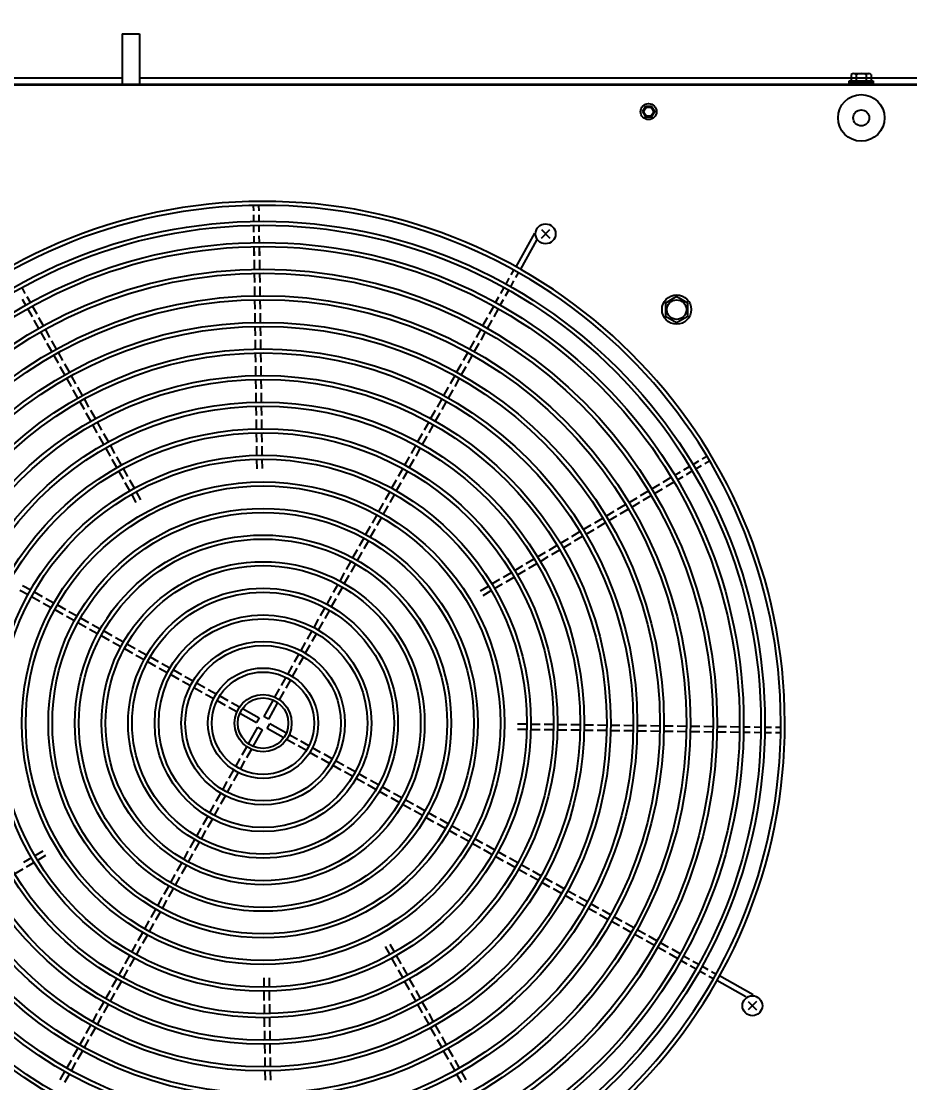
# Model space of a CAD drawing. Header units: millimetres. Extents: x 0 to 31017, y 0 to 21335.
# Drawn here: x 7814.5 to 7881.3, y 6537.7 to 6617.6 of the extents above; entities that cross this region are included whole.
import ezdxf
from ezdxf import colors
from ezdxf.entities.mleader import LeaderData, LeaderLine
from ezdxf.enums import TextEntityAlignment as Align
from ezdxf.math import Vec2, Vec3

# ---------------------------------------------------------------- set-up
doc = ezdxf.new("R2010")
doc.units = ezdxf.units.MM
doc.styles.get("Standard").update_dxf_attribs({"font": 'arial.ttf'})

# ---------------------------------------------------------------- blocks, each defined once
blk = doc.blocks.new('機組圖灰底')
at = {"color": 8}
for p, q in [((82309.841, -33323.924), (82309.841, -33327.744)), ((82309.841, -33323.924), (82311.141, -33323.924)), ((82311.141, -33323.924), (82311.141, -33327.744)), ((82309.841, -33327.244), (82278.691, -33327.244)), ((82419.741, -33327.244), (82311.141, -33327.244)), ((82364.691, -33326.974), (82364.691, -33327.454)), ((82364.878, -33326.904), (82366.003, -33326.904)), ((82365.066, -33326.974), (82365.066, -33327.454)), ((82365.816, -33326.974), (82365.816, -33327.454)), ((82366.191, -33326.974), (82366.191, -33327.454)), ((82455.441, -33327.774), (82275.441, -33327.774)), ((82455.321, -33327.774), (82275.561, -33327.774)), ((82452.061, -33327.744), (82278.841, -33327.744)), ((82364.541, -33327.774), (82364.541, -33327.454)), ((82364.541, -33327.454), (82366.341, -33327.454)), ((82366.341, -33327.614), (82364.541, -33327.614)), ((82366.341, -33327.774), (82364.541, -33327.774)), ((82365.281, -33327.614), (82365.441, -33327.454)), ((82365.441, -33327.614), (82365.601, -33327.454)), ((82366.341, -33327.454), (82366.341, -33327.774)), ((82320.136, -33337.226), (82320.13, -33336.826)), ((82319.736, -33337.231), (82319.73, -33336.831)), ((82319.746, -33338.031), (82319.74, -33337.531)), ((82320.146, -33338.026), (82320.14, -33337.526)), ((82319.757, -33338.831), (82319.75, -33338.331)), ((82320.157, -33338.826), (82320.15, -33338.326)), ((82319.767, -33339.631), (82319.761, -33339.131)), ((82320.167, -33339.626), (82320.16, -33339.126)), ((82340.861, -33338.916), (82339.449, -33341.435)), ((82341.374, -33338.647), (82342.011, -33339.284)), ((82341.374, -33339.284), (82342.011, -33338.647)), ((82319.78, -33340.631), (82319.771, -33339.931)), ((82319.786, -33340.631), (82319.777, -33339.931)), ((82320.18, -33340.625), (82320.171, -33339.926)), ((82320.186, -33340.625), (82320.177, -33339.925)), ((82341.017, -33339.454), (82339.798, -33341.63)), ((82319.799, -33341.631), (82319.79, -33340.931)), ((82320.199, -33341.625), (82320.19, -33340.925)), ((82319.812, -33342.63), (82319.803, -33341.931)), ((82320.212, -33342.625), (82320.203, -33341.925)), ((82338.718, -33342.744), (82338.962, -33342.308)), ((82339.109, -33342.046), (82339.304, -33341.697)), ((82339.458, -33342.242), (82339.653, -33341.893)), ((82302.556, -33343.441), (82302.312, -33343.005)), ((82319.825, -33343.63), (82319.816, -33342.93)), ((82320.225, -33343.625), (82320.216, -33342.925)), ((82338.327, -33343.442), (82338.571, -33343.006)), ((82338.676, -33343.638), (82338.92, -33343.201)), ((82339.067, -33342.94), (82339.311, -33342.503)), ((82302.598, -33344.335), (82302.354, -33343.898)), ((82302.947, -33344.139), (82302.703, -33343.703)), ((82319.838, -33344.63), (82319.829, -33343.93)), ((82320.238, -33344.625), (82320.228, -33343.925)), ((82337.936, -33344.14), (82338.18, -33343.704)), ((82338.285, -33344.335), (82338.529, -33343.899)), ((82303.087, -33345.207), (82302.745, -33344.596)), ((82303.436, -33345.012), (82303.094, -33344.401)), ((82337.788, -33344.401), (82337.445, -33345.012)), ((82338.137, -33344.596), (82337.794, -33345.207)), ((82303.576, -33346.08), (82303.233, -33345.469)), ((82303.925, -33345.884), (82303.582, -33345.273)), ((82319.851, -33345.63), (82319.841, -33344.93)), ((82320.25, -33345.625), (82320.241, -33344.925)), ((82337.299, -33345.273), (82336.957, -33345.884)), ((82337.648, -33345.469), (82337.306, -33346.08)), ((82304.064, -33346.952), (82303.722, -33346.341)), ((82304.413, -33346.756), (82304.071, -33346.146)), ((82319.863, -33346.63), (82319.854, -33345.93)), ((82320.263, -33346.625), (82320.254, -33345.925)), ((82336.81, -33346.146), (82336.468, -33346.756)), ((82337.159, -33346.341), (82336.817, -33346.952)), ((82304.902, -33347.629), (82304.56, -33347.018)), ((82319.876, -33347.63), (82319.867, -33346.93)), ((82320.276, -33347.625), (82320.267, -33346.925)), ((82336.321, -33347.018), (82335.979, -33347.629)), ((82304.553, -33347.824), (82304.211, -33347.214)), ((82305.391, -33348.501), (82305.049, -33347.891)), ((82319.889, -33348.63), (82319.88, -33347.93)), ((82320.289, -33348.625), (82320.28, -33347.925)), ((82335.833, -33347.891), (82335.49, -33348.501)), ((82336.67, -33347.214), (82336.328, -33347.824)), ((82305.042, -33348.697), (82304.7, -33348.086)), ((82305.88, -33349.374), (82305.537, -33348.763)), ((82335.344, -33348.763), (82335.002, -33349.374)), ((82336.182, -33348.086), (82335.839, -33348.697)), ((82305.531, -33349.569), (82305.188, -33348.959)), ((82319.902, -33349.63), (82319.893, -33348.93)), ((82320.302, -33349.625), (82320.293, -33348.925)), ((82335.693, -33348.959), (82335.351, -33349.569)), ((82306.019, -33350.442), (82305.677, -33349.831)), ((82306.368, -33350.246), (82306.026, -33349.636)), ((82319.915, -33350.63), (82319.906, -33349.93)), ((82320.315, -33350.625), (82320.306, -33349.925)), ((82334.855, -33349.636), (82334.513, -33350.246)), ((82335.204, -33349.831), (82334.862, -33350.442)), ((82306.508, -33351.314), (82306.166, -33350.703)), ((82306.857, -33351.119), (82306.515, -33350.508)), ((82319.928, -33351.63), (82319.919, -33350.93)), ((82320.328, -33351.625), (82320.319, -33350.925)), ((82334.366, -33350.508), (82334.024, -33351.119)), ((82334.715, -33350.703), (82334.373, -33351.314)), ((82306.997, -33352.187), (82306.655, -33351.576)), ((82307.346, -33351.991), (82307.004, -33351.38)), ((82319.941, -33352.63), (82319.932, -33351.93)), ((82320.341, -33352.625), (82320.332, -33351.925)), ((82333.878, -33351.38), (82333.535, -33351.991)), ((82334.226, -33351.576), (82333.884, -33352.187)), ((82307.486, -33353.059), (82307.144, -33352.448)), ((82307.835, -33352.864), (82307.492, -33352.253)), ((82333.389, -33352.253), (82333.047, -33352.864)), ((82333.738, -33352.448), (82333.396, -33353.059)), ((82307.974, -33353.932), (82307.632, -33353.321)), ((82308.323, -33353.736), (82307.981, -33353.125)), ((82319.954, -33353.63), (82319.945, -33352.93)), ((82320.354, -33353.625), (82320.345, -33352.925)), ((82332.9, -33353.125), (82332.558, -33353.736)), ((82333.249, -33353.321), (82332.907, -33353.932)), ((82308.463, -33354.804), (82308.121, -33354.193)), ((82308.812, -33354.608), (82308.47, -33353.998)), ((82319.967, -33354.63), (82319.958, -33353.93)), ((82320.367, -33354.625), (82320.358, -33353.925)), ((82332.411, -33353.998), (82332.069, -33354.608)), ((82332.76, -33354.193), (82332.418, -33354.804)), ((82308.952, -33355.676), (82308.61, -33355.066)), ((82309.301, -33355.481), (82308.959, -33354.87)), ((82319.98, -33355.63), (82319.971, -33354.93)), ((82320.38, -33355.625), (82320.371, -33354.925)), ((82331.922, -33354.87), (82331.58, -33355.481)), ((82332.271, -33355.066), (82331.929, -33355.676)), ((82309.441, -33356.549), (82309.099, -33355.938)), ((82309.79, -33356.353), (82309.448, -33355.743)), ((82319.993, -33356.63), (82319.984, -33355.93)), ((82320.393, -33356.625), (82320.384, -33355.925)), ((82331.434, -33355.743), (82331.092, -33356.353)), ((82331.783, -33355.938), (82331.441, -33356.549)), ((82353.47, -33355.896), (82353.814, -33355.691)), ((82310.278, -33357.226), (82309.936, -33356.615)), ((82330.945, -33356.615), (82330.603, -33357.226)), ((82352.095, -33356.714), (82352.525, -33356.458)), ((82352.783, -33356.305), (82353.212, -33356.049)), ((82352.987, -33356.649), (82353.417, -33356.393)), ((82353.675, -33356.24), (82354.018, -33356.035)), ((82309.93, -33357.421), (82309.587, -33356.811)), ((82310.767, -33358.098), (82310.425, -33357.488)), ((82330.456, -33357.488), (82330.114, -33358.098)), ((82331.294, -33356.811), (82330.952, -33357.421)), ((82350.549, -33357.635), (82351.15, -33357.278)), ((82351.407, -33357.123), (82351.837, -33356.867)), ((82351.612, -33357.467), (82352.042, -33357.211)), ((82352.299, -33357.058), (82352.729, -33356.802)), ((82310.418, -33358.294), (82310.076, -33357.683)), ((82311.256, -33358.971), (82310.914, -33358.36)), ((82329.967, -33358.36), (82329.625, -33358.971)), ((82330.805, -33357.683), (82330.463, -33358.294)), ((82348.83, -33358.658), (82349.431, -33358.3)), ((82349.689, -33358.147), (82350.291, -33357.789)), ((82349.894, -33358.49), (82350.495, -33358.133)), ((82350.753, -33357.979), (82351.355, -33357.621)), ((82310.907, -33359.166), (82310.565, -33358.556)), ((82330.316, -33358.556), (82329.974, -33359.166)), ((82347.97, -33359.169), (82348.572, -33358.811)), ((82348.175, -33359.513), (82348.776, -33359.155)), ((82349.034, -33359.002), (82349.636, -33358.644)), ((82329.479, -33359.232), (82329.136, -33359.843)), ((82329.828, -33359.428), (82329.485, -33360.039)), ((82346.251, -33360.191), (82346.853, -33359.834)), ((82347.111, -33359.68), (82347.712, -33359.322)), ((82347.315, -33360.024), (82347.917, -33359.666)), ((82328.99, -33360.105), (82328.648, -33360.716)), ((82329.339, -33360.3), (82328.997, -33360.911)), ((82345.392, -33360.703), (82345.993, -33360.345)), ((82345.596, -33361.046), (82346.198, -33360.688)), ((82346.456, -33360.535), (82347.057, -33360.177)), ((82328.501, -33360.977), (82328.159, -33361.588)), ((82328.85, -33361.173), (82328.508, -33361.784)), ((82343.673, -33361.725), (82344.274, -33361.367)), ((82344.532, -33361.214), (82345.134, -33360.856)), ((82344.737, -33361.557), (82345.338, -33361.2)), ((82328.012, -33361.85), (82327.67, -33362.461)), ((82328.361, -33362.045), (82328.019, -33362.656)), ((82342.813, -33362.236), (82343.415, -33361.878)), ((82343.018, -33362.58), (82343.619, -33362.222)), ((82343.877, -33362.069), (82344.479, -33361.711)), ((82327.523, -33362.722), (82327.181, -33363.333)), ((82327.872, -33362.918), (82327.53, -33363.529)), ((82341.094, -33363.258), (82341.696, -33362.901)), ((82341.954, -33362.747), (82342.555, -33362.389)), ((82342.158, -33363.091), (82342.76, -33362.733)), ((82327.035, -33363.595), (82326.692, -33364.206)), ((82327.384, -33363.79), (82327.041, -33364.401)), ((82339.375, -33364.281), (82339.977, -33363.923)), ((82340.235, -33363.77), (82340.836, -33363.412)), ((82340.439, -33364.113), (82341.041, -33363.756)), ((82341.299, -33363.602), (82341.9, -33363.244)), ((82326.546, -33364.467), (82326.204, -33365.078)), ((82326.895, -33364.663), (82326.553, -33365.274)), ((82338.516, -33364.792), (82339.117, -33364.434)), ((82339.58, -33364.625), (82340.181, -33364.267)), ((82302.349, -33365.41), (82302.96, -33365.752)), ((82326.057, -33365.34), (82325.715, -33365.951)), ((82326.406, -33365.536), (82326.064, -33366.146)), ((82336.797, -33365.814), (82337.398, -33365.456)), ((82337.656, -33365.303), (82338.258, -33364.945)), ((82337.861, -33365.647), (82338.462, -33365.289)), ((82338.72, -33365.136), (82339.322, -33364.778)), ((82302.154, -33365.759), (82302.764, -33366.101)), ((82303.026, -33366.248), (82303.637, -33366.59)), ((82303.222, -33365.899), (82303.832, -33366.241)), ((82325.568, -33366.213), (82325.226, -33366.823)), ((82337.001, -33366.158), (82337.603, -33365.8)), ((82303.899, -33366.737), (82304.509, -33367.079)), ((82304.094, -33366.388), (82304.705, -33366.73)), ((82304.967, -33366.876), (82305.577, -33367.218)), ((82325.079, -33367.085), (82324.737, -33367.696)), ((82325.917, -33366.408), (82325.575, -33367.019)), ((82304.771, -33367.225), (82305.382, -33367.567)), ((82305.644, -33367.714), (82306.254, -33368.056)), ((82305.839, -33367.365), (82306.45, -33367.707)), ((82306.712, -33367.854), (82307.322, -33368.196)), ((82324.59, -33367.958), (82324.248, -33368.569)), ((82325.428, -33367.281), (82325.086, -33367.891)), ((82306.516, -33368.203), (82307.127, -33368.545)), ((82307.389, -33368.692), (82307.999, -33369.034)), ((82307.584, -33368.343), (82308.195, -33368.685)), ((82324.939, -33368.153), (82324.597, -33368.764)), ((82308.261, -33369.18), (82308.872, -33369.523)), ((82308.457, -33368.832), (82309.067, -33369.174)), ((82309.329, -33369.32), (82309.94, -33369.662)), ((82324.102, -33368.83), (82323.759, -33369.441)), ((82324.451, -33369.026), (82324.108, -33369.637)), ((82309.134, -33369.669), (82309.744, -33370.011)), ((82310.006, -33370.158), (82310.617, -33370.5)), ((82310.202, -33369.809), (82310.812, -33370.151)), ((82311.074, -33370.298), (82311.685, -33370.64)), ((82323.613, -33369.703), (82323.27, -33370.314)), ((82323.962, -33369.899), (82323.619, -33370.51)), ((82310.879, -33370.647), (82311.49, -33370.989)), ((82311.751, -33371.136), (82312.362, -33371.478)), ((82311.947, -33370.787), (82312.558, -33371.129)), ((82323.124, -33370.576), (82322.781, -33371.187)), ((82323.473, -33370.772), (82323.13, -33371.383)), ((82312.624, -33371.625), (82313.235, -33371.967)), ((82312.819, -33371.276), (82313.43, -33371.618)), ((82313.692, -33371.765), (82314.303, -33372.107)), ((82322.635, -33371.449), (82322.292, -33372.06)), ((82322.984, -33371.645), (82322.641, -33372.256)), ((82313.497, -33372.114), (82314.107, -33372.456)), ((82314.369, -33372.602), (82314.98, -33372.945)), ((82314.565, -33372.253), (82315.176, -33372.596)), ((82315.438, -33372.742), (82316.049, -33373.085)), ((82322.145, -33372.322), (82321.803, -33372.934)), ((82322.494, -33372.518), (82322.152, -33373.13)), ((82315.242, -33373.091), (82315.853, -33373.434)), ((82316.311, -33373.232), (82316.922, -33373.574)), ((82321.656, -33373.196), (82321.312, -33373.809)), ((82322.005, -33373.392), (82321.661, -33374.005)), ((82316.115, -33373.581), (82316.727, -33373.923)), ((82316.989, -33374.07), (82317.6, -33374.413)), ((82317.184, -33373.721), (82317.796, -33374.064)), ((82318.058, -33374.211), (82318.671, -33374.554)), ((82321.165, -33374.072), (82320.49, -33375.277)), ((82321.514, -33374.268), (82320.839, -33375.472)), ((82317.863, -33374.559), (82318.475, -33374.903)), ((82318.738, -33375.05), (82319.943, -33375.725)), ((82318.934, -33374.701), (82320.139, -33375.376)), ((82320.139, -33375.376), (82319.943, -33375.725)), ((82320.839, -33375.472), (82320.49, -33375.277)), ((82320.743, -33376.173), (82320.938, -33375.824)), ((82322.143, -33376.499), (82320.938, -33375.824)), ((82339.591, -33375.822), (82340.291, -33375.831)), ((82340.591, -33375.835), (82341.291, -33375.844)), ((82341.59, -33375.848), (82342.29, -33375.857)), ((82342.59, -33375.861), (82343.29, -33375.87)), ((82343.59, -33375.874), (82344.29, -33375.883)), ((82344.59, -33375.887), (82345.29, -33375.896)), ((82345.59, -33375.9), (82346.29, -33375.909)), ((82346.59, -33375.913), (82347.29, -33375.922)), ((82347.59, -33375.926), (82348.29, -33375.935)), ((82348.59, -33375.939), (82349.29, -33375.948)), ((82349.59, -33375.952), (82350.29, -33375.961)), ((82319.367, -33377.281), (82320.042, -33376.077)), ((82319.716, -33377.477), (82320.391, -33376.272)), ((82320.042, -33376.077), (82320.391, -33376.272)), ((82321.947, -33376.848), (82320.743, -33376.173)), ((82323.019, -33376.99), (82322.406, -33376.646)), ((82339.585, -33376.222), (82340.285, -33376.231)), ((82340.585, -33376.235), (82341.285, -33376.244)), ((82341.585, -33376.248), (82342.285, -33376.257)), ((82342.585, -33376.261), (82343.285, -33376.27)), ((82343.585, -33376.274), (82344.285, -33376.283)), ((82344.585, -33376.287), (82345.285, -33376.296)), ((82345.585, -33376.3), (82346.285, -33376.309)), ((82346.585, -33376.313), (82347.285, -33376.322)), ((82347.585, -33376.326), (82348.285, -33376.335)), ((82348.585, -33376.339), (82349.285, -33376.348)), ((82349.585, -33376.352), (82350.285, -33376.361)), ((82350.585, -33376.365), (82351.285, -33376.374)), ((82350.59, -33375.965), (82351.29, -33375.974)), ((82351.585, -33376.378), (82352.285, -33376.387)), ((82351.59, -33375.978), (82352.29, -33375.987)), ((82352.585, -33376.39), (82353.285, -33376.4)), ((82352.59, -33375.991), (82353.29, -33376)), ((82353.585, -33376.403), (82354.285, -33376.412)), ((82353.59, -33376.003), (82354.29, -33376.013)), ((82354.585, -33376.416), (82355.285, -33376.425)), ((82354.59, -33376.016), (82355.29, -33376.025)), ((82355.585, -33376.429), (82356.284, -33376.438)), ((82355.59, -33376.029), (82356.29, -33376.038)), ((82356.584, -33376.444), (82357.084, -33376.45)), ((82356.59, -33376.044), (82357.09, -33376.05)), ((82357.384, -33376.454), (82357.884, -33376.461)), ((82357.39, -33376.054), (82357.89, -33376.061)), ((82358.184, -33376.465), (82358.684, -33376.471)), ((82358.19, -33376.065), (82358.689, -33376.071)), ((82358.984, -33376.475), (82359.384, -33376.48)), ((82358.989, -33376.075), (82359.389, -33376.08)), ((82318.877, -33378.157), (82319.22, -33377.544)), ((82322.823, -33377.338), (82322.21, -33376.995)), ((82323.697, -33377.828), (82323.085, -33377.485)), ((82323.893, -33377.479), (82323.281, -33377.136)), ((82319.226, -33378.353), (82319.569, -33377.74)), ((82324.571, -33378.317), (82323.959, -33377.975)), ((82324.766, -33377.968), (82324.155, -33377.626)), ((82325.639, -33378.458), (82325.028, -33378.115)), ((82318.387, -33379.031), (82318.73, -33378.419)), ((82318.736, -33379.227), (82319.079, -33378.615)), ((82325.444, -33378.807), (82324.832, -33378.464)), ((82326.316, -33379.296), (82325.705, -33378.953)), ((82326.512, -33378.947), (82325.901, -33378.604)), ((82327.385, -33379.435), (82326.774, -33379.093)), ((82317.898, -33379.904), (82318.24, -33379.293)), ((82318.247, -33380.1), (82318.589, -33379.489)), ((82327.189, -33379.784), (82326.578, -33379.442)), ((82328.062, -33380.273), (82327.451, -33379.931)), ((82328.257, -33379.924), (82327.646, -33379.582)), ((82317.409, -33380.777), (82317.751, -33380.166)), ((82317.758, -33380.973), (82318.1, -33380.362)), ((82328.934, -33380.762), (82328.324, -33380.42)), ((82329.13, -33380.413), (82328.519, -33380.071)), ((82330.003, -33380.902), (82329.392, -33380.56)), ((82316.92, -33381.65), (82317.262, -33381.039)), ((82317.269, -33381.846), (82317.611, -33381.235)), ((82329.807, -33381.251), (82329.196, -33380.909)), ((82330.68, -33381.74), (82330.069, -33381.398)), ((82330.875, -33381.391), (82330.264, -33381.049)), ((82331.748, -33381.88), (82331.137, -33381.538)), ((82316.431, -33382.523), (82316.773, -33381.912)), ((82316.78, -33382.719), (82317.122, -33382.108)), ((82331.552, -33382.229), (82330.941, -33381.887)), ((82332.62, -33382.369), (82332.009, -33382.026)), ((82315.942, -33383.396), (82316.284, -33382.785)), ((82316.291, -33383.591), (82316.633, -33382.98)), ((82332.425, -33382.717), (82331.814, -33382.375)), ((82333.297, -33383.206), (82332.686, -33382.864)), ((82333.493, -33382.857), (82332.882, -33382.515)), ((82334.365, -33383.346), (82333.754, -33383.004)), ((82315.453, -33384.268), (82315.795, -33383.658)), ((82315.802, -33384.464), (82316.144, -33383.853)), ((82334.17, -33383.695), (82333.559, -33383.353)), ((82335.042, -33384.184), (82334.431, -33383.842)), ((82335.238, -33383.835), (82334.627, -33383.493)), ((82314.964, -33385.141), (82315.306, -33384.53)), ((82315.313, -33385.336), (82315.655, -33384.726)), ((82335.915, -33384.673), (82335.304, -33384.331)), ((82336.11, -33384.324), (82335.499, -33383.982)), ((82336.983, -33384.812), (82336.372, -33384.47)), ((82303.88, -33385.391), (82303.279, -33385.749)), ((82314.475, -33386.013), (82314.817, -33385.403)), ((82336.787, -33385.161), (82336.176, -33384.819)), ((82337.66, -33385.65), (82337.049, -33385.308)), ((82337.855, -33385.301), (82337.244, -33384.959)), ((82338.728, -33385.79), (82338.117, -33385.448)), ((82303.021, -33385.902), (82302.419, -33386.26)), ((82303.225, -33386.246), (82302.623, -33386.604)), ((82304.085, -33385.735), (82303.483, -33386.092)), ((82313.986, -33386.886), (82314.329, -33386.275)), ((82314.824, -33386.209), (82315.166, -33385.598)), ((82338.532, -33386.139), (82337.921, -33385.797)), ((82339.405, -33386.628), (82338.794, -33386.286)), ((82339.6, -33386.279), (82338.989, -33385.937)), ((82302.366, -33386.757), (82301.764, -33387.115)), ((82314.335, -33387.082), (82314.678, -33386.471)), ((82340.277, -33387.117), (82339.666, -33386.774)), ((82340.472, -33386.768), (82339.862, -33386.425)), ((82341.345, -33387.256), (82340.734, -33386.914)), ((82313.498, -33387.759), (82313.84, -33387.148)), ((82313.847, -33387.954), (82314.189, -33387.343)), ((82341.149, -33387.605), (82340.539, -33387.263)), ((82342.022, -33388.094), (82341.411, -33387.752)), ((82342.217, -33387.745), (82341.607, -33387.403)), ((82343.09, -33388.234), (82342.479, -33387.892)), ((82313.009, -33388.631), (82313.351, -33388.02)), ((82313.358, -33388.827), (82313.7, -33388.216)), ((82342.894, -33388.583), (82342.284, -33388.241)), ((82343.962, -33388.723), (82343.352, -33388.38)), ((82312.52, -33389.504), (82312.862, -33388.893)), ((82312.869, -33389.699), (82313.211, -33389.088)), ((82343.767, -33389.072), (82343.156, -33388.729)), ((82344.639, -33389.56), (82344.029, -33389.218)), ((82344.835, -33389.211), (82344.224, -33388.869)), ((82345.707, -33389.7), (82345.096, -33389.358)), ((82312.031, -33390.376), (82312.373, -33389.765)), ((82312.38, -33390.572), (82312.722, -33389.961)), ((82345.512, -33390.049), (82344.901, -33389.707)), ((82346.384, -33390.538), (82345.773, -33390.196)), ((82346.58, -33390.189), (82345.969, -33389.847)), ((82311.542, -33391.249), (82311.885, -33390.638)), ((82311.891, -33391.444), (82312.234, -33390.833)), ((82347.257, -33391.027), (82346.646, -33390.685)), ((82347.452, -33390.678), (82346.841, -33390.336)), ((82348.324, -33391.166), (82347.714, -33390.824)), ((82311.054, -33392.121), (82311.396, -33391.51)), ((82311.403, -33392.316), (82311.745, -33391.706)), ((82348.129, -33391.515), (82347.518, -33391.173)), ((82349.001, -33392.004), (82348.391, -33391.662)), ((82349.197, -33391.655), (82348.586, -33391.313)), ((82350.069, -33392.144), (82349.459, -33391.802)), ((82310.565, -33392.993), (82310.907, -33392.383)), ((82310.914, -33393.189), (82311.256, -33392.578)), ((82329.625, -33392.578), (82329.967, -33393.189)), ((82329.974, -33392.383), (82330.316, -33392.993)), ((82349.874, -33392.493), (82349.263, -33392.151)), ((82350.746, -33392.982), (82350.136, -33392.64)), ((82350.942, -33392.633), (82350.331, -33392.291)), ((82310.076, -33393.866), (82310.418, -33393.255)), ((82310.425, -33394.061), (82310.767, -33393.451)), ((82330.114, -33393.451), (82330.456, -33394.061)), ((82330.463, -33393.255), (82330.805, -33393.866)), ((82351.619, -33393.47), (82351.008, -33393.128)), ((82351.814, -33393.121), (82351.204, -33392.779)), ((82352.075, -33393.27), (82352.511, -33393.514)), ((82309.587, -33394.738), (82309.93, -33394.128)), ((82330.952, -33394.128), (82331.294, -33394.738)), ((82351.88, -33393.619), (82352.316, -33393.863)), ((82352.578, -33394.01), (82353.014, -33394.254)), ((82352.773, -33393.661), (82353.209, -33393.905)), ((82353.471, -33394.052), (82353.907, -33394.296)), ((82309.099, -33395.611), (82309.441, -33395)), ((82309.936, -33394.934), (82310.278, -33394.323)), ((82320.488, -33394.924), (82320.497, -33395.624)), ((82320.888, -33394.919), (82320.897, -33395.619)), ((82330.603, -33394.323), (82330.945, -33394.934)), ((82331.441, -33395), (82331.783, -33395.611)), ((82353.276, -33394.401), (82353.712, -33394.645)), ((82353.973, -33394.792), (82354.322, -33394.987)), ((82354.169, -33394.443), (82354.518, -33394.638)), ((82357.299, -33396.194), (82354.781, -33394.783)), ((82308.61, -33396.483), (82308.952, -33395.873)), ((82309.448, -33395.806), (82309.79, -33395.196)), ((82331.092, -33395.196), (82331.434, -33395.806)), ((82331.929, -33395.873), (82332.271, -33396.483)), ((82356.761, -33396.351), (82354.585, -33395.132)), ((82308.959, -33396.679), (82309.301, -33396.068)), ((82320.501, -33395.924), (82320.51, -33396.624)), ((82320.901, -33395.919), (82320.91, -33396.619)), ((82331.58, -33396.068), (82331.922, -33396.679)), ((82357.568, -33396.708), (82356.932, -33397.344)), ((82356.932, -33396.708), (82357.568, -33397.344)), ((82308.121, -33397.356), (82308.463, -33396.745)), ((82308.47, -33397.551), (82308.812, -33396.941)), ((82320.514, -33396.924), (82320.523, -33397.624)), ((82320.914, -33396.919), (82320.923, -33397.619)), ((82332.069, -33396.941), (82332.411, -33397.551)), ((82332.418, -33396.745), (82332.76, -33397.356)), ((82307.632, -33398.228), (82307.974, -33397.617)), ((82307.981, -33398.424), (82308.323, -33397.813)), ((82320.527, -33397.924), (82320.536, -33398.624)), ((82320.927, -33397.919), (82320.936, -33398.619)), ((82332.558, -33397.813), (82332.9, -33398.424)), ((82332.907, -33397.617), (82333.249, -33398.228)), ((82307.144, -33399.101), (82307.486, -33398.49)), ((82307.492, -33399.296), (82307.835, -33398.685)), ((82320.54, -33398.924), (82320.549, -33399.624)), ((82320.94, -33398.919), (82320.949, -33399.619)), ((82333.047, -33398.685), (82333.389, -33399.296)), ((82333.396, -33398.49), (82333.738, -33399.101)), ((82306.655, -33399.973), (82306.997, -33399.362)), ((82307.004, -33400.169), (82307.346, -33399.558)), ((82333.535, -33399.558), (82333.878, -33400.169)), ((82333.884, -33399.362), (82334.226, -33399.973)), ((82306.166, -33400.846), (82306.508, -33400.235)), ((82306.515, -33401.041), (82306.857, -33400.43)), ((82320.553, -33399.924), (82320.562, -33400.624)), ((82320.953, -33399.919), (82320.962, -33400.619)), ((82334.024, -33400.43), (82334.366, -33401.041)), ((82334.373, -33400.235), (82334.715, -33400.846)), ((82305.677, -33401.718), (82306.019, -33401.107)), ((82306.026, -33401.913), (82306.368, -33401.303)), ((82320.566, -33400.924), (82320.575, -33401.624)), ((82320.966, -33400.919), (82320.975, -33401.619)), ((82334.513, -33401.303), (82334.855, -33401.913)), ((82334.862, -33401.107), (82335.204, -33401.718)), ((82305.188, -33402.59), (82305.531, -33401.98)), ((82305.537, -33402.786), (82305.88, -33402.175)), ((82320.579, -33401.924), (82320.588, -33402.624)), ((82320.979, -33401.919), (82320.988, -33402.619)), ((82335.002, -33402.175), (82335.344, -33402.786)), ((82335.351, -33401.98), (82335.693, -33402.59))]:
    blk.add_line(p, q, dxfattribs=at)
for points in [[(82349.211, -33329.376), (82348.981, -33329.774), (82349.211, -33330.173), (82349.671, -33330.173), (82349.901, -33329.774), (82349.671, -33329.376)], [(82352.402, -33344.172), (82351.553, -33343.682), (82350.705, -33344.172), (82350.705, -33345.152), (82351.553, -33345.642), (82352.402, -33345.152)]]:
    blk.add_lwpolyline(points, close=True, dxfattribs=at)
for centre, radius in [((82365.441, -33330.244), 1.75), ((82349.441, -33329.774), 0.6), ((82349.441, -33329.774), 0.345), ((82365.441, -33330.244), 0.6), ((82320.441, -33375.774), 37.75), ((82320.441, -33375.774), 37.45), ((82341.692, -33338.965), 0.75), ((82320.441, -33375.774), 36.15), ((82320.441, -33375.774), 35.85), ((82320.441, -33375.774), 34.15), ((82320.441, -33375.774), 33.85), ((82320.441, -33375.774), 32.15), ((82320.441, -33375.774), 31.85), ((82351.553, -33344.662), 1.1), ((82351.553, -33344.662), 0.735), ((82320.441, -33375.774), 30.15), ((82320.441, -33375.774), 29.85), ((82320.441, -33375.774), 28.15), ((82320.441, -33375.774), 27.85), ((82320.441, -33375.774), 26.15), ((82320.441, -33375.774), 25.85), ((82320.441, -33375.774), 24.15), ((82320.441, -33375.774), 23.85), ((82320.441, -33375.774), 22.15), ((82320.441, -33375.774), 21.85), ((82320.441, -33375.774), 20.15), ((82320.441, -33375.774), 19.85), ((82320.441, -33375.774), 18.15), ((82320.441, -33375.774), 17.85), ((82320.441, -33375.774), 16.15), ((82320.441, -33375.774), 15.85), ((82320.441, -33375.774), 14.15), ((82320.441, -33375.774), 13.85), ((82320.441, -33375.774), 12.15), ((82320.441, -33375.774), 11.85), ((82320.441, -33375.774), 10.15), ((82320.441, -33375.774), 9.85), ((82320.441, -33375.774), 8.15), ((82320.441, -33375.774), 7.85), ((82320.441, -33375.774), 6.15), ((82320.441, -33375.774), 5.85), ((82320.441, -33375.774), 4.15), ((82320.441, -33375.774), 3.85), ((82320.441, -33375.774), 2.15), ((82320.441, -33375.774), 1.9), ((82357.25, -33397.026), 0.75)]:
    blk.add_circle(centre, radius, dxfattribs=at)
for centre, radius, start, end in [((82364.878, -33327.191), 0.286, 49.05544, 130.94456), ((82365.441, -33327.944), 1.039, 68.85295, 111.14705), ((82366.003, -33327.191), 0.286, 49.05544, 130.94456), ((82320.441, -33375.774), 39.25, 271.55685, 271.54581), ((82320.441, -33375.774), 38.95, 271.57203, 271.5714)]:
    blk.add_arc(centre, radius, start, end, dxfattribs=at)
blk = doc.blocks.new('_DetailCallout')
at = {"color": 0, "linetype": 'ByBlock', "lineweight": -2, "transparency": 16777216}
blk.add_line((8, 0), (-8, 0), dxfattribs=at)
blk.add_circle((0, 0), 8, dxfattribs=at)
at = {"color": 0, "transparency": 16777216}
for tag, p in [('視圖號碼', (0, 1)), ('圖紙號碼', (0, -6))]:
    blk.add_attdef(tag, text='', height=3, dxfattribs=at).set_placement(p, align=Align.CENTER)

msp = doc.modelspace()

# ---------------------------------------------------------------- block references
at = {"color": 190}
msp.add_blockref('機組圖灰底', (-74487.791, 39940.56), dxfattribs=at)

# ---------------------------------------------------------------- leaders
at = {"color": 175, "true_color": 0x4554a5}
ml = msp.add_multileader_block('Standard', dxfattribs=at)
ml.set_content('_DetailCallout', color=(69, 84, 165), scale=15)
ml.set_attribute('視圖號碼', '冷凍庫', width=0)
ml.set_attribute('圖紙號碼', 'B機', width=0)
ml.set_leader_properties()
ml.build(insert=Vec2(0, 0))
ml.multileader.update_dxf_attribs({"leader_type": 0})
ctx = ml.context
ctx.base_point, ctx.plane_origin = Vec3(7638.952, 20123.637), Vec3(7758.952, 20123.637)
notes = []
notes.append((ctx, [(0, (0, 0, 0), (0, 0), (1, 0), 1, [])]))
ctx.block.insert = Vec3(7758.952, 20123.637)
ml = msp.add_multileader_block('Standard', dxfattribs=at)
ml.set_content('_DetailCallout', color=(69, 84, 165), scale=15)
ml.set_attribute('視圖號碼', '冷凍庫', width=0)
ml.set_attribute('圖紙號碼', 'C機', width=0)
ml.set_leader_properties()
ml.build(insert=Vec2(0, 0))
ml.multileader.update_dxf_attribs({"leader_type": 0})
ctx = ml.context
ctx.base_point, ctx.plane_origin = Vec3(8059.192, 20123.637), Vec3(8179.192, 20123.637)
notes.append((ctx, [(0, (0, 0, 0), (0, 0), (1, 0), 1, [])]))
ctx.block.insert = Vec3(8179.192, 20123.637)
ml = msp.add_multileader_block('Standard', dxfattribs=at)
ml.set_content('_DetailCallout', color=(69, 84, 165), scale=15)
ml.set_attribute('視圖號碼', '冷凍庫', width=0)
ml.set_attribute('圖紙號碼', 'D機', width=0)
ml.set_leader_properties()
ml.build(insert=Vec2(0, 0))
ml.multileader.update_dxf_attribs({"leader_type": 0})
ctx = ml.context
ctx.base_point, ctx.plane_origin = Vec3(8479.432, 20123.637), Vec3(8599.432, 20123.637)
notes.append((ctx, [(0, (0, 0, 0), (0, 0), (1, 0), 1, [])]))
ctx.block.insert = Vec3(8599.432, 20123.637)
ml = msp.add_multileader_block('Standard', dxfattribs=at)
ml.set_content('_DetailCallout', color=(69, 84, 165), scale=15)
ml.set_attribute('視圖號碼', '冷凍庫', width=0)
ml.set_attribute('圖紙號碼', 'E機', width=0)
ml.set_leader_properties()
ml.build(insert=Vec2(0, 0))
ml.multileader.update_dxf_attribs({"leader_type": 0})
ctx = ml.context
ctx.base_point, ctx.plane_origin = Vec3(8899.672, 20123.637), Vec3(9019.672, 20123.637)
notes.append((ctx, [(0, (0, 0, 0), (0, 0), (1, 0), 1, [])]))
ctx.block.insert = Vec3(9019.672, 20123.637)
at = {"color": 251, "true_color": 0x636466}
ml = msp.add_multileader_block('Standard', dxfattribs=at)
ml.set_content('_DetailCallout', color=(99, 100, 102), scale=15)
ml.set_attribute('視圖號碼', '冷凍庫', width=0)
ml.set_attribute('圖紙號碼', 'C', width=0)
ml.set_leader_properties()
ml.build(insert=Vec2(0, 0))
ml.multileader.update_dxf_attribs({"leader_type": 0})
ctx = ml.context
ctx.base_point, ctx.plane_origin = Vec3(8184.001, 19512.639), Vec3(8304.001, 19512.639)
notes.append((ctx, [(0, (0, 0, 0), (0, 0), (1, 0), 1, [])]))
ctx.block.insert = Vec3(8304.001, 19512.639)
at = {"color": 175, "true_color": 0x4554a5}
ml = msp.add_multileader_block('Standard', dxfattribs=at)
ml.set_content('_DetailCallout', color=(69, 84, 165), scale=15)
ml.set_attribute('視圖號碼', '冷藏庫', width=0)
ml.set_attribute('圖紙號碼', 'A機', width=0)
ml.set_leader_properties()
ml.build(insert=Vec2(0, 0))
ml.multileader.update_dxf_attribs({"leader_type": 0})
ctx = ml.context
ctx.base_point, ctx.plane_origin = Vec3(13190.856, 19361.873), Vec3(13310.856, 19361.873)
notes.append((ctx, [(0, (0, 0, 0), (0, 0), (1, 0), 1, [])]))
ctx.block.insert = Vec3(13310.856, 19361.873)
at = {"color": 251, "true_color": 0x636466}
ml = msp.add_multileader_block('Standard', dxfattribs=at)
ml.set_content('_DetailCallout', color=(99, 100, 102), scale=15)
ml.set_attribute('視圖號碼', '冷凍庫', width=0)
ml.set_attribute('圖紙號碼', 'B', width=0)
ml.set_leader_properties()
ml.build(insert=Vec2(0, 0))
ml.multileader.update_dxf_attribs({"leader_type": 0})
ctx = ml.context
ctx.base_point, ctx.plane_origin = Vec3(8184.001, 18923.088), Vec3(8304.001, 18923.088)
notes.append((ctx, [(0, (0, 0, 0), (0, 0), (1, 0), 1, [])]))
ctx.block.insert = Vec3(8304.001, 18923.088)
ml = msp.add_multileader_block('Standard', dxfattribs=at)
ml.set_content('_DetailCallout', color=(99, 100, 102), scale=15)
ml.set_attribute('視圖號碼', '急速庫', width=0)
ml.set_attribute('圖紙號碼', 'B', width=0)
ml.set_leader_properties()
ml.build(insert=Vec2(0, 0))
ml.multileader.update_dxf_attribs({"leader_type": 0})
ctx = ml.context
ctx.base_point, ctx.plane_origin = Vec3(11503.785, 17825.663), Vec3(11623.785, 17825.663)
notes.append((ctx, [(0, (0, 0, 0), (0, 0), (1, 0), 1, [])]))
ctx.block.insert = Vec3(11623.785, 17825.663)
ml = msp.add_multileader_block('Standard', dxfattribs=at)
ml.set_content('_DetailCallout', color=(99, 100, 102), scale=15)
ml.set_attribute('視圖號碼', '急速庫', width=0)
ml.set_attribute('圖紙號碼', 'A-2', width=0)
ml.set_leader_properties()
ml.build(insert=Vec2(0, 0))
ml.multileader.update_dxf_attribs({"leader_type": 0})
ctx = ml.context
ctx.base_point, ctx.plane_origin = Vec3(11835.985, 17825.663), Vec3(11955.985, 17825.663)
notes.append((ctx, [(0, (0, 0, 0), (0, 0), (1, 0), 1, [])]))
ctx.block.insert = Vec3(11955.985, 17825.663)
ml = msp.add_multileader_block('Standard', dxfattribs=at)
ml.set_content('_DetailCallout', color=(99, 100, 102), scale=15)
ml.set_attribute('視圖號碼', '急速庫', width=0)
ml.set_attribute('圖紙號碼', 'A-1', width=0)
ml.set_leader_properties()
ml.build(insert=Vec2(0, 0))
ml.multileader.update_dxf_attribs({"leader_type": 0})
ctx = ml.context
ctx.base_point, ctx.plane_origin = Vec3(12173.044, 17825.663), Vec3(12293.044, 17825.663)
notes.append((ctx, [(0, (0, 0, 0), (0, 0), (1, 0), 1, [])]))
ctx.block.insert = Vec3(12293.044, 17825.663)
ml = msp.add_multileader_block('Standard', dxfattribs=at)
ml.set_content('_DetailCallout', color=(99, 100, 102), scale=15)
ml.set_attribute('視圖號碼', '冷凍庫', width=0)
ml.set_attribute('圖紙號碼', 'E', width=0)
ml.set_leader_properties()
ml.build(insert=Vec2(0, 0))
ml.multileader.update_dxf_attribs({"leader_type": 0})
ctx = ml.context
ctx.base_point, ctx.plane_origin = Vec3(9756.349, 17711.853), Vec3(9876.349, 17711.853)
notes.append((ctx, [(0, (0, 0, 0), (0, 0), (1, 0), 1, [])]))
ctx.block.insert = Vec3(9876.349, 17711.853)
at = {"color": 175, "true_color": 0x4554a5}
ml = msp.add_multileader_block('Standard', dxfattribs=at)
ml.set_content('_DetailCallout', color=(69, 84, 165), scale=15)
ml.set_attribute('視圖號碼', '急速庫', width=0)
ml.set_attribute('圖紙號碼', 'B機', width=0)
ml.set_leader_properties()
ml.build(insert=Vec2(0, 0))
ml.multileader.update_dxf_attribs({"leader_type": 0})
ctx = ml.context
ctx.base_point, ctx.plane_origin = Vec3(10848.711, 17628.063), Vec3(10968.711, 17628.063)
notes.append((ctx, [(0, (0, 0, 0), (0, 0), (1, 0), 1, [])]))
ctx.block.insert = Vec3(10968.711, 17628.063)
ml = msp.add_multileader_block('Standard', dxfattribs=at)
ml.set_content('_DetailCallout', color=(69, 84, 165), scale=15)
ml.set_attribute('視圖號碼', '半成品', width=0)
ml.set_attribute('圖紙號碼', 'B機', width=0)
ml.set_leader_properties()
ml.build(insert=Vec2(0, 0))
ml.multileader.update_dxf_attribs({"leader_type": 0})
ctx = ml.context
ctx.base_point, ctx.plane_origin = Vec3(10572.64, 17628.063), Vec3(10692.64, 17628.063)
notes.append((ctx, [(0, (0, 0, 0), (0, 0), (1, 0), 1, [])]))
ctx.block.insert = Vec3(10692.64, 17628.063)
ml = msp.add_multileader_block('Standard', dxfattribs=at)
ml.set_content('_DetailCallout', color=(69, 84, 165), scale=15)
ml.set_attribute('視圖號碼', '急速庫', width=0)
ml.set_attribute('圖紙號碼', 'A機', width=0)
ml.set_leader_properties()
ml.build(insert=Vec2(0, 0))
ml.multileader.update_dxf_attribs({"leader_type": 0})
ctx = ml.context
ctx.base_point, ctx.plane_origin = Vec3(10848.711, 17335.063), Vec3(10968.711, 17335.063)
notes.append((ctx, [(0, (0, 0, 0), (0, 0), (1, 0), 1, [])]))
ctx.block.insert = Vec3(10968.711, 17335.063)
ml = msp.add_multileader_block('Standard', dxfattribs=at)
ml.set_content('_DetailCallout', color=(69, 84, 165), scale=15)
ml.set_attribute('視圖號碼', '半成品', width=0)
ml.set_attribute('圖紙號碼', 'A機', width=0)
ml.set_leader_properties()
ml.build(insert=Vec2(0, 0))
ml.multileader.update_dxf_attribs({"leader_type": 0})
ctx = ml.context
ctx.base_point, ctx.plane_origin = Vec3(10572.64, 17335.063), Vec3(10692.64, 17335.063)
notes.append((ctx, [(0, (0, 0, 0), (0, 0), (1, 0), 1, [])]))
ctx.block.insert = Vec3(10692.64, 17335.063)
at = {"color": 251, "true_color": 0x636466}
ml = msp.add_multileader_block('Standard', dxfattribs=at)
ml.set_content('_DetailCallout', color=(99, 100, 102), scale=15)
ml.set_attribute('視圖號碼', '冷凍庫', width=0)
ml.set_attribute('圖紙號碼', 'D', width=0)
ml.set_leader_properties()
ml.build(insert=Vec2(0, 0))
ml.multileader.update_dxf_attribs({"leader_type": 0})
ctx = ml.context
ctx.base_point, ctx.plane_origin = Vec3(8144.002, 17129.724), Vec3(8264.002, 17129.724)
notes.append((ctx, [(0, (0, 0, 0), (0, 0), (1, 0), 1, [])]))
ctx.block.insert = Vec3(8264.002, 17129.724)
ml = msp.add_multileader_block('Standard', dxfattribs=at)
ml.set_content('_DetailCallout', color=(99, 100, 102), scale=15)
ml.set_attribute('視圖號碼', '半成品', width=0)
ml.set_attribute('圖紙號碼', 'B', width=0)
ml.set_leader_properties()
ml.build(insert=Vec2(0, 0))
ml.multileader.update_dxf_attribs({"leader_type": 0})
ctx = ml.context
ctx.base_point, ctx.plane_origin = Vec3(11496.436, 16648.921), Vec3(11616.436, 16648.921)
notes.append((ctx, [(0, (0, 0, 0), (0, 0), (1, 0), 1, [])]))
ctx.block.insert = Vec3(11616.436, 16648.921)
ml = msp.add_multileader_block('Standard', dxfattribs=at)
ml.set_content('_DetailCallout', color=(99, 100, 102), scale=15)
ml.set_attribute('視圖號碼', '半成品', width=0)
ml.set_attribute('圖紙號碼', 'A-2', width=0)
ml.set_leader_properties()
ml.build(insert=Vec2(0, 0))
ml.multileader.update_dxf_attribs({"leader_type": 0})
ctx = ml.context
ctx.base_point, ctx.plane_origin = Vec3(11828.636, 16648.921), Vec3(11948.636, 16648.921)
notes.append((ctx, [(0, (0, 0, 0), (0, 0), (1, 0), 1, [])]))
ctx.block.insert = Vec3(11948.636, 16648.921)
ml = msp.add_multileader_block('Standard', dxfattribs=at)
ml.set_content('_DetailCallout', color=(99, 100, 102), scale=15)
ml.set_attribute('視圖號碼', '半成品', width=0)
ml.set_attribute('圖紙號碼', 'A-1', width=0)
ml.set_leader_properties()
ml.build(insert=Vec2(0, 0))
ml.multileader.update_dxf_attribs({"leader_type": 0})
ctx = ml.context
ctx.base_point, ctx.plane_origin = Vec3(12165.695, 16648.921), Vec3(12285.695, 16648.921)
notes.append((ctx, [(0, (0, 0, 0), (0, 0), (1, 0), 1, [])]))
ctx.block.insert = Vec3(12285.695, 16648.921)
ml = msp.add_multileader_block('Standard', dxfattribs=at)
ml.set_content('_DetailCallout', color=(99, 100, 102), scale=15)
ml.set_attribute('視圖號碼', '急速庫', width=0)
ml.set_attribute('圖紙號碼', 'A機', width=0)
ml.set_leader_properties()
ml.build(insert=Vec2(0, 0))
ml.multileader.update_dxf_attribs({"leader_type": 0})
ctx = ml.context
ctx.base_point, ctx.plane_origin = Vec3(10926.37, 16519.783), Vec3(11046.37, 16519.783)
notes.append((ctx, [(0, (0, 0, 0), (0, 0), (1, 0), 1, [])]))
ctx.block.insert = Vec3(11046.37, 16519.783)
ml = msp.add_multileader_block('Standard', dxfattribs=at)
ml.set_content('_DetailCallout', color=(99, 100, 102), scale=15)
ml.set_attribute('視圖號碼', '半成品', width=0)
ml.set_attribute('圖紙號碼', 'A機', width=0)
ml.set_leader_properties()
ml.build(insert=Vec2(0, 0))
ml.multileader.update_dxf_attribs({"leader_type": 0})
ctx = ml.context
ctx.base_point, ctx.plane_origin = Vec3(10650.298, 16519.783), Vec3(10770.298, 16519.783)
notes.append((ctx, [(0, (0, 0, 0), (0, 0), (1, 0), 1, [])]))
ctx.block.insert = Vec3(10770.298, 16519.783)
ml = msp.add_multileader_block('Standard', dxfattribs=at)
ml.set_content('_DetailCallout', color=(99, 100, 102), scale=15)
ml.set_attribute('視圖號碼', '急速庫', width=0)
ml.set_attribute('圖紙號碼', 'B機', width=0)
ml.set_leader_properties()
ml.build(insert=Vec2(0, 0))
ml.multileader.update_dxf_attribs({"leader_type": 0})
ctx = ml.context
ctx.base_point, ctx.plane_origin = Vec3(10996.37, 16154.247), Vec3(11116.37, 16154.247)
notes.append((ctx, [(0, (0, 0, 0), (0, 0), (1, 0), 1, [])]))
ctx.block.insert = Vec3(11116.37, 16154.247)
ml = msp.add_multileader_block('Standard', dxfattribs=at)
ml.set_content('_DetailCallout', color=(99, 100, 102), scale=15)
ml.set_attribute('視圖號碼', '半成品', width=0)
ml.set_attribute('圖紙號碼', 'B機', width=0)
ml.set_leader_properties()
ml.build(insert=Vec2(0, 0))
ml.multileader.update_dxf_attribs({"leader_type": 0})
ctx = ml.context
ctx.base_point, ctx.plane_origin = Vec3(10720.298, 16154.247), Vec3(10840.298, 16154.247)
notes.append((ctx, [(0, (0, 0, 0), (0, 0), (1, 0), 1, [])]))
ctx.block.insert = Vec3(10840.298, 16154.247)
at = {"color": 230}
ml = msp.add_multileader_block('Standard', dxfattribs=at)
ml.set_content('_DetailCallout', color=230, scale=15)
ml.set_attribute('視圖號碼', '冷凍庫', width=0)
ml.set_attribute('圖紙號碼', 'C機', width=0)
ml.set_leader_properties()
ml.build(insert=Vec2(0, 0))
ml.multileader.update_dxf_attribs({"leader_type": 0})
ctx = ml.context
ctx.base_point, ctx.plane_origin = Vec3(7739.189, 6769.094), Vec3(7859.189, 6769.094)
notes.append((ctx, [(0, (0, 0, 0), (0, 0), (1, 0), 1, [])]))
ctx.block.insert = Vec3(7859.189, 6769.094)
ml = msp.add_multileader_block('Standard', dxfattribs=at)
ml.set_content('_DetailCallout', color=230, scale=15)
ml.set_attribute('視圖號碼', '冷凍庫', width=0)
ml.set_attribute('圖紙號碼', 'D機', width=0)
ml.set_leader_properties()
ml.build(insert=Vec2(0, 0))
ml.multileader.update_dxf_attribs({"leader_type": 0})
ctx = ml.context
ctx.base_point, ctx.plane_origin = Vec3(8159.429, 6769.094), Vec3(8279.429, 6769.094)
notes.append((ctx, [(0, (0, 0, 0), (0, 0), (1, 0), 1, [])]))
ctx.block.insert = Vec3(8279.429, 6769.094)
ml = msp.add_multileader_block('Standard', dxfattribs=at)
ml.set_content('_DetailCallout', color=230, scale=15)
ml.set_attribute('視圖號碼', '冷凍庫', width=0)
ml.set_attribute('圖紙號碼', 'E機', width=0)
ml.set_leader_properties()
ml.build(insert=Vec2(0, 0))
ml.multileader.update_dxf_attribs({"leader_type": 0})
ctx = ml.context
ctx.base_point, ctx.plane_origin = Vec3(8579.669, 6769.094), Vec3(8699.669, 6769.094)
notes.append((ctx, [(0, (0, 0, 0), (0, 0), (1, 0), 1, [])]))
ctx.block.insert = Vec3(8699.669, 6769.094)
for ctx, leaders in notes:
    for number, flags, end, landing, length, lines in leaders:
        leader = LeaderData()
        leader.index, (leader.has_last_leader_line, leader.has_dogleg_vector, leader.attachment_direction) = number, flags
        leader.last_leader_point, leader.dogleg_vector, leader.dogleg_length = Vec3(end), Vec3(landing), length
        for number, points, colour, breaks in lines:
            line = LeaderLine()
            line.index, line.vertices, line.color, line.breaks = number, Vec3.list(points), colors.encode_raw_color(colour), breaks
            leader.lines.append(line)
        ctx.leaders.append(leader)

doc.saveas('drawing.dxf')
